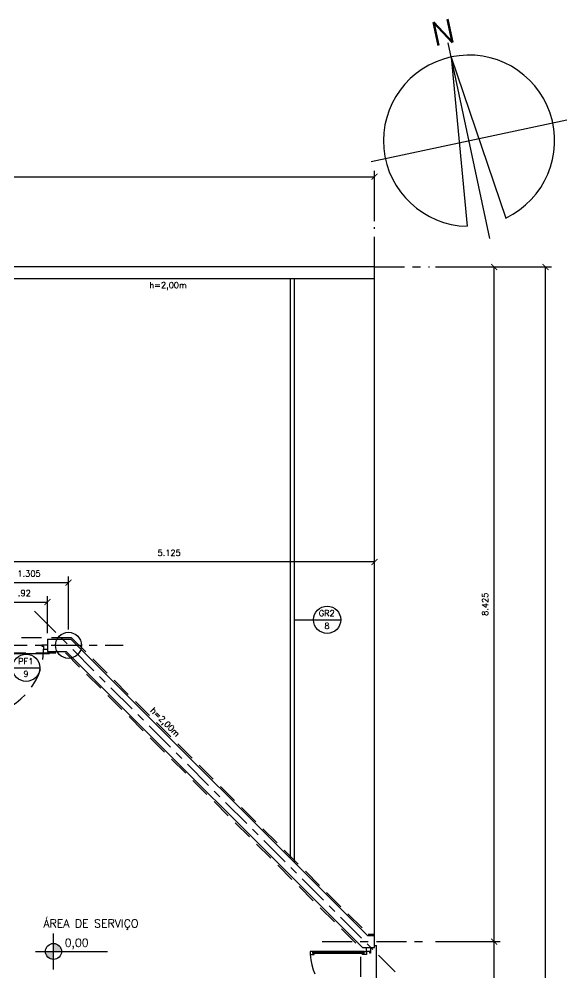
# Model space of a CAD drawing. Header units: millimetres. Extents: x 90.4 to 130, y 123.7 to 148.
# Drawn here: x 123.14 to 129.98, y 136.1 to 148.01 of the extents above; entities that cross this region are included whole.
import ezdxf

# ---------------------------------------------------------------- set-up
doc = ezdxf.new("R2010")
doc.units = ezdxf.units.MM
doc.linetypes.add('CENTER', pattern=[0.6, 0.375, -0.075, 0.075, -0.075])
doc.linetypes.add('HIDDEN', pattern=[0.375, 0.25, -0.125])
for name, color, linetype in [('CAIX', 2, 'Continuous'), ('CAIXN', 7, 'Continuous'), ('COTAS', 1, 'Continuous'), ('EIXOS', 141, 'CENTER'), ('LPROJ', 7, 'HIDDEN'), ('LVISTA02', 1, 'Continuous'), ('NOTAS', 2, 'Continuous'), ('TEXT', 3, 'Continuous')]:
    doc.layers.add(name, color=color, linetype=linetype)
doc.styles.add('60-50', font='romans.shx', dxfattribs={"height": 0.075})
doc.styles.add('80-50', font='romans.shx', dxfattribs={"height": 0.1})
doc.styles.add('ROMANS', font='ROMANS.shx', dxfattribs={"height": 0.15})
doc.dimstyles.new('50', dxfattribs={"dimtxt": 0.1, "dimasz": 2.5, "dimexe": 1.25, "dimexo": 0.625, "dimgap": 0.075, "dimtad": 1, "dimzin": 0, "dimdsep": 46, "dimtxsty": '60-50', "dimcen": 2.5, "dimclrt": 3, "dimadec": 0, "dimazin": 0, "dimtfac": 1, "dimtmove": 0, "dimatfit": 3, "dimfxl": 1, "dimarcsym": 0})

# ---------------------------------------------------------------- blocks, each defined once
blk = doc.blocks.new('_ARCHTICK')
at = {"color": 0, "linetype": 'ByBlock', "const_width": 0.15}
blk.add_lwpolyline([(-0.5, -0.5), (0.5, 0.5)], dxfattribs=at)
blk = doc.blocks.new('*D11')
at = {"color": 0, "linetype": 'ByBlock'}
for p, q in [((122.449, 141.008), (122.449, 141.304)), ((127.574, 141.008), (127.574, 141.304)), ((127.574, 141.229), (122.449, 141.229))]:
    blk.add_line(p, q, dxfattribs=at)
at = {"layer": 'DEFPOINTS', "color": 0, "linetype": 'ByBlock'}
for p in [(122.449, 141.229), (122.449, 140.933), (127.574, 140.933)]:
    blk.add_point(p, dxfattribs=at)
at = {"color": 0, "linetype": 'ByBlock', "xscale": 0.075, "yscale": 0.075, "zscale": 0.075, "rotation": 180}
blk.add_blockref('_ARCHTICK', (122.449, 141.229), dxfattribs=at)
at = {"color": 0, "linetype": 'ByBlock', "xscale": 0.075, "yscale": 0.075, "zscale": 0.075}
blk.add_blockref('_ARCHTICK', (127.574, 141.229), dxfattribs=at)
at = {"color": 3, "linetype": 'ByBlock', "insert": (125.011, 141.342), "char_height": 0.075, "attachment_point": 5, "style": '60-50'}
blk.add_mtext('5.125', dxfattribs=at)
blk = doc.blocks.new('*D20')
at = {"color": 0, "linetype": 'ByBlock'}
for p, q in [((92.374, 145.485), (92.374, 146.113)), ((92.374, 146.038), (127.574, 146.038)), ((127.574, 145.485), (127.574, 146.113))]:
    blk.add_line(p, q, dxfattribs=at)
at = {"layer": 'DEFPOINTS', "color": 0, "linetype": 'ByBlock'}
for p in [(127.574, 146.038), (92.374, 145.41), (127.574, 145.41)]:
    blk.add_point(p, dxfattribs=at)
at = {"color": 0, "linetype": 'ByBlock', "xscale": 0.075, "yscale": 0.075, "zscale": 0.075, "rotation": 180}
blk.add_blockref('_ARCHTICK', (92.374, 146.038), dxfattribs=at)
at = {"color": 0, "linetype": 'ByBlock', "xscale": 0.075, "yscale": 0.075, "zscale": 0.075}
blk.add_blockref('_ARCHTICK', (127.574, 146.038), dxfattribs=at)
at = {"color": 3, "linetype": 'ByBlock', "insert": (109.974, 146.15), "char_height": 0.075, "attachment_point": 5, "style": '60-50'}
blk.add_mtext('35.20', dxfattribs=at)
blk = doc.blocks.new('*D22')
at = {"color": 0, "linetype": 'ByBlock'}
for p, q in [((128.335, 136.487), (129.142, 136.487)), ((129.067, 134.837), (129.067, 136.487))]:
    blk.add_line(p, q, dxfattribs=at)
at = {"layer": 'DEFPOINTS', "color": 0, "linetype": 'ByBlock'}
for p in [(128.26, 136.487), (129.067, 136.487), (128.26, 134.837)]:
    blk.add_point(p, dxfattribs=at)
at = {"color": 0, "linetype": 'ByBlock', "xscale": 0.075, "yscale": 0.075, "zscale": 0.075}
for p, rotation in [((129.067, 136.487), 90), ((129.067, 134.837), 270)]:
    blk.add_blockref('_ARCHTICK', p, dxfattribs=dict(at, rotation=rotation))
at = {"color": 3, "linetype": 'ByBlock', "insert": (128.954, 135.662), "char_height": 0.075, "attachment_point": 5, "rotation": 90, "style": '60-50'}
blk.add_mtext('1.65', dxfattribs=at)
blk = doc.blocks.new('*D23')
at = {"color": 0, "linetype": 'ByBlock'}
for p, q in [((128.335, 144.912), (129.142, 144.912)), ((129.067, 136.487), (129.067, 144.912))]:
    blk.add_line(p, q, dxfattribs=at)
at = {"layer": 'DEFPOINTS', "color": 0, "linetype": 'ByBlock'}
for p in [(128.26, 144.912), (129.067, 144.912), (128.26, 136.487)]:
    blk.add_point(p, dxfattribs=at)
at = {"color": 0, "linetype": 'ByBlock', "xscale": 0.075, "yscale": 0.075, "zscale": 0.075}
for p, rotation in [((129.067, 144.912), 90), ((129.067, 136.487), 270)]:
    blk.add_blockref('_ARCHTICK', p, dxfattribs=dict(at, rotation=rotation))
at = {"color": 3, "linetype": 'ByBlock', "insert": (128.954, 140.7), "char_height": 0.075, "attachment_point": 5, "rotation": 90, "style": '60-50'}
blk.add_mtext('8.425', dxfattribs=at)
blk = doc.blocks.new('*D24')
at = {"color": 0, "linetype": 'ByBlock'}
for p, q in [((128.41, 144.912), (129.784, 144.912)), ((129.709, 124.912), (129.709, 144.912)), ((128.335, 124.912), (129.784, 124.912))]:
    blk.add_line(p, q, dxfattribs=at)
at = {"layer": 'DEFPOINTS', "color": 0, "linetype": 'ByBlock'}
for p in [(128.335, 144.912), (129.709, 144.912), (128.26, 124.912)]:
    blk.add_point(p, dxfattribs=at)
at = {"color": 0, "linetype": 'ByBlock', "xscale": 0.075, "yscale": 0.075, "zscale": 0.075}
for p, rotation in [((129.709, 144.912), 90), ((129.709, 124.912), 270)]:
    blk.add_blockref('_ARCHTICK', p, dxfattribs=dict(at, rotation=rotation))
at = {"color": 3, "linetype": 'ByBlock', "insert": (129.596, 134.912), "char_height": 0.075, "attachment_point": 5, "rotation": 90, "style": '60-50'}
blk.add_mtext('20.00', dxfattribs=at)
blk = doc.blocks.new('*D79')
at = {"color": 0, "linetype": 'ByBlock'}
for p, q in [((122.449, 141.154), (122.449, 140.772)), ((123.755, 140.262), (123.755, 140.922)), ((122.449, 140.847), (123.755, 140.847))]:
    blk.add_line(p, q, dxfattribs=at)
at = {"layer": 'DEFPOINTS', "color": 0, "linetype": 'ByBlock'}
for p in [(122.449, 141.229), (123.755, 140.847), (123.755, 140.187)]:
    blk.add_point(p, dxfattribs=at)
at = {"color": 0, "linetype": 'ByBlock', "xscale": 0.075, "yscale": 0.075, "zscale": 0.075, "rotation": 180}
blk.add_blockref('_ARCHTICK', (122.449, 140.847), dxfattribs=at)
at = {"color": 0, "linetype": 'ByBlock', "xscale": 0.075, "yscale": 0.075, "zscale": 0.075}
blk.add_blockref('_ARCHTICK', (123.755, 140.847), dxfattribs=at)
at = {"color": 3, "linetype": 'ByBlock', "insert": (123.262, 140.959), "char_height": 0.075, "attachment_point": 5, "style": '60-50'}
blk.add_mtext('1.305', dxfattribs=at)
blk = doc.blocks.new('*D101')
at = {"color": 0, "linetype": 'ByBlock'}
for p, q in [((123.494, 140.337), (123.494, 140.803)), ((122.574, 140.728), (123.494, 140.728))]:
    blk.add_line(p, q, dxfattribs=at)
at = {"layer": 'DEFPOINTS', "color": 0, "linetype": 'ByBlock'}
for p in [(123.494, 140.728), (122.574, 140.262), (123.494, 140.262)]:
    blk.add_point(p, dxfattribs=at)
at = {"color": 0, "linetype": 'ByBlock', "xscale": 0.075, "yscale": 0.075, "zscale": 0.075, "rotation": 180}
blk.add_blockref('_ARCHTICK', (122.574, 140.728), dxfattribs=at)
at = {"color": 0, "linetype": 'ByBlock', "xscale": 0.075, "yscale": 0.075, "zscale": 0.075}
blk.add_blockref('_ARCHTICK', (123.494, 140.728), dxfattribs=at)
at = {"color": 3, "linetype": 'ByBlock', "insert": (123.204, 140.84), "char_height": 0.075, "attachment_point": 5, "style": '60-50'}
blk.add_mtext('.92', dxfattribs=at)

msp = doc.modelspace()

# ---------------------------------------------------------------- hatches: boundary and pattern name
at = {"layer": 'NOTAS'}
h = msp.add_hatch(color=1, dxfattribs=at)
h.paths.add_polyline_path([(123.5677, 136.2644), (123.5677, 136.3644), (123.4677, 136.3644, 0.4142136)])
h.paths.add_polyline_path([(123.5677, 136.4644), (123.5677, 136.3644), (123.6677, 136.3644, 0.4142136)])

# ---------------------------------------------------------------- linework, layer by layer
at = {"layer": 'CAIX'}
for p, q in [((127.4436, 136.3471), (126.8027, 136.3471)), ((127.4411, 136.3371), (126.8227, 136.3371))]:
    msp.add_line(p, q, dxfattribs=at)
for points in [[(123.4936, 140.1881), (123.4236, 140.1881), (123.4236, 140.1781), (123.4436, 140.1781), (123.4436, 140.1371), (123.4936, 140.1371)], [(127.5246, 136.4121), (127.5246, 136.3421), (127.5146, 136.3421), (127.5146, 136.3621), (127.4736, 136.3621), (127.4736, 136.4121)]]:
    msp.add_lwpolyline(points, dxfattribs=at)
for points in [[(126.7727, 136.3271), (126.8227, 136.3271), (126.8227, 136.3371), (126.8027, 136.3371), (126.8027, 136.3521), (126.8027, 136.3521), (126.8027, 136.3621), (126.7727, 136.3621)], [(127.4736, 136.3271), (127.4236, 136.3271), (127.4236, 136.3371), (127.4436, 136.3371), (127.4436, 136.3521), (127.4436, 136.3521), (127.4436, 136.3621), (127.4736, 136.3621)]]:
    msp.add_lwpolyline(points, close=True, dxfattribs=at)
at = {"layer": 'CAIX', "color": 8, "linetype": 'HIDDEN'}
for centre, radius, start, end in [((122.6236, 140.1371), 0.82, 272.44629, 360), ((127.4736, 136.3621), 0.7018, 182.85869, 265.91441)]:
    msp.add_arc(centre, radius, start, end, dxfattribs=at)
at = {"layer": 'CAIXN', "color": 8, "ltscale": 0.5}
for p, q in [((126.5736, 140.5067), (127.1523, 140.5067)), ((123.0565, 139.9074), (123.3965, 139.9074))]:
    msp.add_line(p, q, dxfattribs=at)
for centre in [(126.9823, 140.5067), (123.2265, 139.9074)]:
    msp.add_circle(centre, 0.17, dxfattribs=at)
at = {"layer": 'COTAS'}
msp.add_circle((123.7547, 140.1871), 0.1625, dxfattribs=at)
at = {"layer": 'EIXOS'}
for p, q in [((127.5736, 144.9121), (127.5736, 145.4103)), ((127.5736, 144.9121), (128.26, 144.9121)), ((123.3297, 140.6121), (127.8314, 136.1104)), ((116.1135, 140.1871), (124.4359, 140.1871)), ((126.922, 136.4871), (128.26, 136.4871))]:
    msp.add_line(p, q, dxfattribs=at)
at = {"layer": 'LPROJ'}
for p, q in [((123.7941, 140.2821), (122.5536, 140.2821)), ((123.7941, 140.2821), (127.4941, 136.5821)), ((122.5986, 140.0921), (123.7154, 140.0921)), ((123.7154, 140.0921), (127.4036, 136.4038)), ((127.4941, 136.5821), (127.5736, 136.5821)), ((127.4036, 134.9204), (127.4036, 136.4038))]:
    msp.add_line(p, q, dxfattribs=at)
at = {"layer": 'LVISTA02', "color": 2}
for p, q in [((127.5736, 144.9121), (93.8225, 144.9121)), ((127.5736, 144.7621), (127.5736, 144.9121)), ((127.5736, 144.7621), (95.0349, 144.7621)), ((123.4936, 140.2621), (123.7858, 140.2621)), ((123.4936, 140.2621), (123.4936, 140.1121)), ((123.7858, 140.2621), (127.4858, 136.5621)), ((123.4936, 140.1121), (123.7236, 140.1121)), ((123.7236, 140.1121), (127.4236, 136.4121)), ((127.4858, 136.5621), (127.5736, 136.5621)), ((127.5736, 136.4121), (127.5736, 136.5621)), ((127.4236, 136.4121), (127.5736, 136.4121))]:
    msp.add_line(p, q, dxfattribs=at)
at = {"layer": 'LVISTA02'}
for p, q in [((126.5236, 137.5242), (126.5236, 144.7621)), ((126.5736, 137.4742), (126.5736, 144.7621)), ((127.5736, 136.5621), (127.5736, 144.7621)), ((122.6586, 140.0871), (123.5186, 140.0871)), ((123.5186, 140.1121), (123.5186, 140.0871)), ((127.5736, 136.4371), (127.5986, 136.4371)), ((127.5986, 134.8871), (127.5986, 136.4371)), ((127.4436, 136.3621), (126.8027, 136.3621))]:
    msp.add_line(p, q, dxfattribs=at)
at = {"layer": 'NOTAS', "color": 8}
for p, q in [((129.0144, 145.2679), (128.4949, 147.7096)), ((127.5338, 146.229), (129.9755, 146.7485))]:
    msp.add_line(p, q, dxfattribs=at)
at = {"layer": 'NOTAS', "color": 4}
for q in [(129.2122, 145.5232), (128.7299, 145.4206)]:
    msp.add_line((128.5323, 147.5338), q, dxfattribs=at)
at = {"layer": 'NOTAS', "color": 1}
for p, q in [((123.5677, 136.1394), (123.5677, 136.5894)), ((123.3427, 136.3644), (124.2422, 136.3644))]:
    msp.add_line(p, q, dxfattribs=at)
at = {"layer": 'NOTAS', "color": 2, "ltscale": 0.5}
msp.add_circle((123.5677, 136.3644), 0.1, dxfattribs=at)
at = {"layer": 'NOTAS'}
msp.add_arc((128.7547, 146.4888), 1.0685, 295.35234, 268.6694, dxfattribs=at)

# ---------------------------------------------------------------- texts
at = {"layer": 'CAIXN', "color": 2, "ltscale": 0.5, "char_height": 0.075, "attachment_point": 5, "style": '60-50'}
for s, insert in [('GR2', (126.9777, 140.5875)), ('8', (126.9805, 140.4298)), ('PF1', (123.2219, 139.9883)), ('9', (123.2247, 139.8306))]:
    msp.add_mtext(s, dxfattribs=dict(at, insert=insert))
at = {"layer": 'NOTAS', "color": 5, "style": 'ROMANS'}
msp.add_text('N', height=0.3, rotation=12.01087, dxfattribs=at).set_placement((128.3218, 147.6658))
at = {"layer": 'NOTAS', "color": 1, "style": '60-50'}
msp.add_text('h=2,00m', height=0.075, dxfattribs=at).set_placement((124.7642, 144.6471))
msp.add_text('h=2,00m', height=0.075, rotation=315, dxfattribs=at).set_placement((124.7711, 139.3673))
at = {"layer": 'NOTAS', "color": 3, "style": '80-50'}
msp.add_text('0,00', height=0.1, dxfattribs=at).set_placement((123.7068, 136.4235))
at = {"layer": 'TEXT', "style": '80-50'}
msp.add_text('ÁREA DE SERVIÇO', height=0.1, dxfattribs=at).set_placement((123.4406, 136.664))

# ---------------------------------------------------------------- dimensions: what is measured, and where the dimension line sits
at = {"layer": 'COTAS'}
for base, p1, p2, override, picture, middle in [((127.5736, 146.038), (92.3736, 145.4103), (127.5736, 145.4103), {"dimasz": 0.075, "dimexe": 0.075, "dimexo": 0.075, "dimzin": 4, "dimblk1": 'ARCHTICK', "dimblk2": 'ARCHTICK', "dimsah": 1, "dimtmove": 2}, '*D20', (109.9736, 146.1505)), ((122.4486, 141.2293), (127.5736, 140.9334), (122.4486, 140.9334), {"dimasz": 0.075, "dimexe": 0.075, "dimexo": 0.075, "dimdec": 3, "dimzin": 4, "dimblk1": 'ARCHTICK', "dimblk2": 'ARCHTICK', "dimsah": 1, "dimtmove": 2}, '*D11', (125.0111, 141.3418))]:
    dim = msp.add_linear_dim(base=base, p1=p1, p2=p2, dimstyle='50', override=override, dxfattribs=at)
    dim.commit()
    dim.dimension.update_dxf_attribs({"geometry": picture, "text_midpoint": middle})
for base, p1, p2, override, picture, middle in [((129.0667, 144.9121), (128.26, 136.4871), (128.26, 144.9121), {"dimasz": 0.075, "dimexe": 0.075, "dimexo": 0.075, "dimdec": 3, "dimzin": 4, "dimblk1": 'ARCHTICK', "dimblk2": 'ARCHTICK', "dimsah": 1, "dimse1": 1, "dimtmove": 2}, '*D23', (128.9542, 140.6996)), ((129.7088, 144.9121), (128.26, 124.9121), (128.335, 144.9121), {"dimasz": 0.075, "dimexe": 0.075, "dimexo": 0.075, "dimzin": 4, "dimblk1": 'ARCHTICK', "dimblk2": 'ARCHTICK', "dimsah": 1, "dimtmove": 2}, '*D24', (129.5963, 134.9121)), ((129.0667, 136.4871), (128.26, 134.8371), (128.26, 136.4871), {"dimasz": 0.075, "dimexe": 0.075, "dimexo": 0.075, "dimzin": 4, "dimblk1": 'ARCHTICK', "dimblk2": 'ARCHTICK', "dimsah": 1, "dimse1": 1, "dimtmove": 2}, '*D22', (128.9542, 135.6621))]:
    dim = msp.add_linear_dim(base=base, p1=p1, p2=p2, angle=90, dimstyle='50', override=override, dxfattribs=at)
    dim.commit()
    dim.dimension.update_dxf_attribs({"geometry": picture, "text_midpoint": middle})
dim = msp.add_linear_dim(base=(123.7547, 140.97), p1=(122.4486, 141.3526), p2=(123.7547, 140.3104), text='1.305', dimstyle='50', override={"dimasz": 0.075, "dimexe": 0.075, "dimexo": 0.075, "dimdec": 3, "dimzin": 4, "dimblk1": 'ARCHTICK', "dimblk2": 'ARCHTICK', "dimsah": 1, "dimtmove": 2}, dxfattribs=at)
dim.commit()
dim.dimension.update_dxf_attribs({"geometry": '*D79', "text_midpoint": (123.2625, 141.0825), "dimtype": 160, "insert": (0, 0.1233)})
dim = msp.add_linear_dim(base=(123.4936, 140.7277), p1=(122.5736, 140.2621), p2=(123.4936, 140.2621), dimstyle='50', override={"dimasz": 0.075, "dimexe": 0.075, "dimexo": 0.075, "dimzin": 4, "dimblk1": 'ARCHTICK', "dimblk2": 'ARCHTICK', "dimsah": 1, "dimse1": 1, "dimtofl": 0, "dimtmove": 2}, dxfattribs=at)
dim.commit()
dim.dimension.update_dxf_attribs({"geometry": '*D101', "text_midpoint": (123.2038, 140.8402), "dimtype": 160})

doc.saveas('drawing.dxf')
